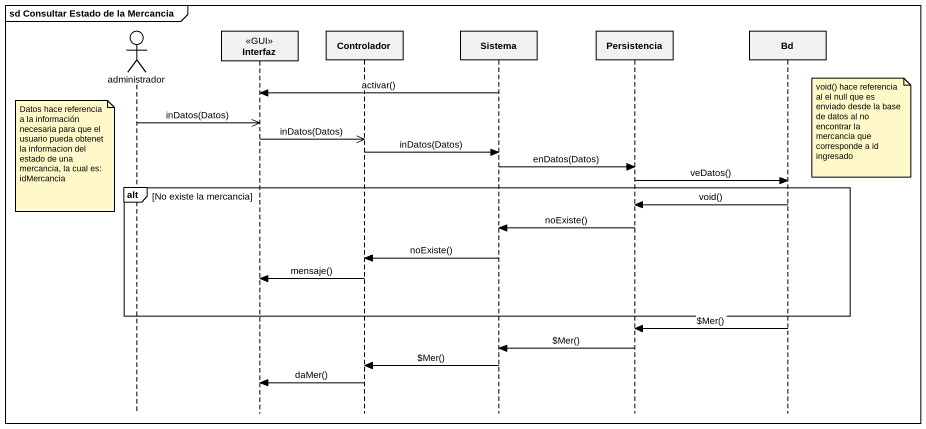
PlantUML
@startuml
mainframe sd Consultar Estado de la Mercancia
hide footbox
actor administrador
participant Interfaz <<GUI>>
participant Controlador
participant Sistema
participant Persistencia
participant Bd

Sistema -> Interfaz : activar()
administrador ->> Interfaz : inDatos(Datos)
note right of Bd : void() hace referencia al el null que es enviado desde la base de datos al no encontrar la mercancia que corresponde a id ingresado
Interfaz ->> Controlador : inDatos(Datos)
Controlador -> Sistema : inDatos(Datos)
note left of administrador : Datos hace referencia a la información necesaria para que el usuario pueda obtenet la informacion del estado de una mercancia, la cual es: idMercancia
Sistema -> Persistencia : enDatos(Datos)
Persistencia -> Bd : veDatos()
alt No existe la mercancia
  Bd -> Persistencia : void()
  Persistencia -> Sistema : noExiste()
  Sistema -> Controlador : noExiste()
  Controlador -> Interfaz : mensaje()
end
Bd -> Persistencia : ~$Mer()
Persistencia -> Sistema : ~$Mer()
Sistema -> Controlador : ~$Mer()
Controlador -> Interfaz : daMer()
@enduml
